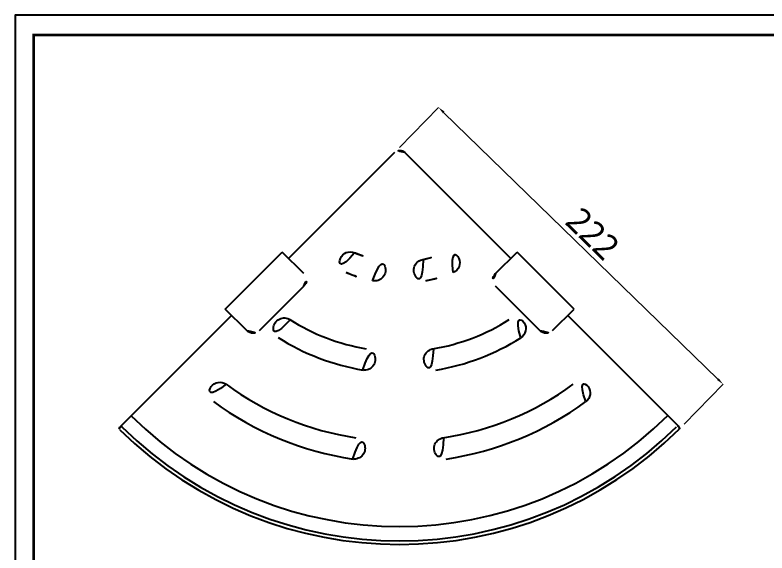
# Model space of a CAD drawing. Extents: x 16296660632 to 16296676072, y -37409619871 to -37409617340.
# Drawn here: x 16296675420.9 to 16296675840.8, y -37409617641 to -37409617340.5 of the extents above; entities that cross this region are included whole.
import ezdxf

# ---------------------------------------------------------------- set-up
doc = ezdxf.new("R2010")
doc.units = 0
doc.header["$LTSCALE"] = 10
doc.header["$MEASUREMENT"] = 0
doc.header["$PDMODE"] = 3
doc.header["$PDSIZE"] = -10
doc.layers.get('0').update_dxf_attribs({"linetype": 'CONTINUOUS'})
doc.layers.get('DEFPOINTS').update_dxf_attribs({"linetype": 'CONTINUOUS'})
doc.layers.add('BODY', color=7, linetype='CONTINUOUS')
doc.styles.add('Daelim Dimension', font='NanumGothic.ttf')
doc.dimstyles.new('DEFAULT', dxfattribs={"dimscale": 2, "dimtxt": 2, "dimasz": 2, "dimexe": 0, "dimexo": 2, "dimgap": 1, "dimtad": 1, "dimdec": 1, "dimzin": 9, "dimdsep": 46, "dimtxsty": 'Daelim Dimension', "dimcen": 0.5, "dimclrd": 252, "dimclre": 252, "dimclrt": 3, "dimadec": 1, "dimazin": 0, "dimtfac": 1, "dimtdec": 1, "dimtix": 1, "dimtmove": 0, "dimatfit": 3, "dimfxl": 1, "dimtolj": 1, "dimtzin": 1, "dimlwd": 9, "dimlwe": 9, "dimarcsym": 0})

# ---------------------------------------------------------------- blocks, each defined once
blk = doc.blocks.new('*D1')
at = {"layer": 'BODY', "color": 5, "lineweight": 9, "transparency": 16777216}
for p, q in [((16296675635.61931, -37409617414.42086), (16296675657.36561, -37409617392.07875)), ((16296675660.23199, -37409617394.8687), (16296675813.37563, -37409617543.92841)), ((16296675794.49544, -37409617569.06075), (16296675816.24202, -37409617546.71835))]:
    blk.add_line(p, q, dxfattribs=at)
at = {"layer": 'BODY', "color": 5, "transparency": 16777216}
for points in [[(16296675660.69699, -37409617394.39097), (16296675659.767, -37409617395.34644), (16296675657.36561, -37409617392.07875)], [(16296675813.84062, -37409617543.45068), (16296675812.91064, -37409617544.40614), (16296675816.24202, -37409617546.71835)]]:
    blk.add_solid(points, dxfattribs=at)
at = {"layer": 'DEFPOINTS', "color": 0, "transparency": 16777216}
for p in [(16296675632.82936, -37409617417.28725), (16296675816.24202, -37409617546.71835), (16296675791.70549, -37409617571.92714)]:
    blk.add_point(p, dxfattribs=at)
at = {"layer": 'BODY', "color": 7, "transparency": 16777216, "insert": (16296675743.46537, -37409617462.55449), "char_height": 14, "attachment_point": 5, "rotation": 315.7742400039506, "style": 'Daelim Dimension'}
blk.add_mtext('\\A1;222', dxfattribs=at)

msp = doc.modelspace()

# ---------------------------------------------------------------- linework, layer by layer
for p, q in [((16296675632.82936, -37409617417.28725), (16296675573.63066, -37409617476.48595)), ((16296675638.48621, -37409617417.28725), (16296675697.68491, -37409617476.48595)), ((16296675538.27532, -37409617504.77023), (16296675570.09512, -37409617472.95042)), ((16296675582.11594, -37409617484.97124), (16296675570.09512, -37409617472.95042)), ((16296675689.19963, -37409617484.97124), (16296675701.22045, -37409617472.95042)), ((16296675733.04025, -37409617504.77023), (16296675701.22045, -37409617472.95042)), ((16296675557.3672, -37409617516.79104), (16296675582.11594, -37409617492.0423)), ((16296675713.94837, -37409617516.79104), (16296675689.19963, -37409617492.0423)), ((16296675550.29613, -37409617516.79104), (16296675538.27532, -37409617504.77023)), ((16296675721.01944, -37409617516.79104), (16296675733.04025, -37409617504.77023)), ((16296675541.81085, -37409617508.30576), (16296675479.38977, -37409617570.72684)), ((16296675729.50472, -37409617508.30576), (16296675791.7087, -37409617570.50974))]:
    msp.add_line(p, q)
at = {"ltscale": 0.5}
msp.add_lwpolyline([(16296675420.89228, -37409617817.49117), (16296676071.89228, -37409617817.49117), (16296676071.89228, -37409617340.49117), (16296675420.89228, -37409617340.49117)], close=True, dxfattribs=at)
at = {"color": 5, "linetype": 'ByBlock', "lineweight": 200, "const_width": 1.5}
msp.add_lwpolyline([(16296675431.36048, -37409617797.06645), (16296676061.36048, -37409617797.06645), (16296676061.36048, -37409617351.56645), (16296675431.36048, -37409617351.56645)], close=True, dxfattribs=at)
for centre, radius, start, end in [((16296675635.65779, -37409617420.11568), 4, 44.99999999999971, 135.0000000000003), ((16296675578.5804, -37409617488.50677), 5, 315.0000000000003, 44.99999999999971), ((16296675692.73517, -37409617488.50677), 5, 135.0000000000003, 224.9999999999997), ((16296675553.83167, -37409617513.25551), 5, 224.9999999999997, 315.0000000000003), ((16296675717.4839, -37409617513.25551), 5, 224.9999999999997, 315.0000000000003), ((16296675635.43955, -37409617414.24059), 212.0002164897347, 225.0835339889393, 315.0000000000003), ((16296675480.09688, -37409617571.43394), 1, 45.33923831243122, 135.0000000000003), ((16296675635.43955, -37409617414.24059), 220.0002164897347, 225.3392383124312, 314.7408189757347), ((16296675791.00159, -37409617571.21684), 1, 44.99999999999971, 134.7408189757347), ((16296675791.00159, -37409617571.21684), 1, 314.7408189757347, 44.99999999999971), ((16296675480.09688, -37409617571.43394), 1, 135.0000000000003, 225.3392383124312), ((16296675635.43955, -37409617414.24059), 222.0002164897347, 225.3392383124312, 314.7408189757347)]:
    msp.add_arc(centre, radius, start, end)
at = {"layer": 'BODY'}
for centre, radius, start, end in [((16296675608.08606, -37409617478.8001), 6.000000000000195, 66.80374847088392, 246.8037484708839), ((16296675635.65779, -37409617414.45882), 64, 246.8037484708839, 258.5421855439998), ((16296675635.65779, -37409617414.45882), 64, 281.426395078217, 293.1962515291161), ((16296675663.22951, -37409617478.8001), 6, 293.1962515291161, 113.1962515291161), ((16296675621.75256, -37409617483.06381), 6.000000000000256, 258.5421855439998, 83.45931750137524), ((16296675649.52537, -37409617483.07143), 5.999999999999667, 96.50923262378522, 281.426395078217), ((16296675635.65779, -37409617414.45882), 76, 246.8037484708839, 258.9313082391459), ((16296675635.65779, -37409617414.45882), 76, 281.0372724156315, 293.1962515291161), ((16296675571.20537, -37409617515.68079), 6.003222364233646, 55.68344957740804, 239.4370241527947), ((16296675635.65779, -37409617414.45882), 114, 237.4170303753713, 260.5933008028275), ((16296675635.65779, -37409617414.45882), 114, 279.3752227586178, 302.4867737692187), ((16296675700.1102, -37409617515.68079), 6, 302.4867737692187, 122.4867737692187), ((16296675635.65779, -37409617414.45882), 126, 237.4217577878184, 260.7298788915524), ((16296675635.65779, -37409617414.45882), 126, 279.2386451181193, 302.4867737692187), ((16296675616.04487, -37409617532.8452), 6.000000000000238, 260.5933008028275, 83.45931750137524), ((16296675655.20575, -37409617532.85594), 5.999999999999646, 96.50923262378522, 279.3752227586178), ((16296675535.24862, -37409617551.63754), 5.999999999999963, 53.79726979689281, 233.7972697968928), ((16296675635.65779, -37409617414.45882), 164, 233.7972697968928, 261.4366609499357), ((16296675635.65779, -37409617414.45882), 164, 278.5318895833059, 306.2027302031073), ((16296675736.06695, -37409617551.63754), 6, 306.2027302031073, 126.2027302031072), ((16296675635.65779, -37409617414.45882), 176, 233.7972697968928, 261.5056986059516), ((16296675635.65779, -37409617414.45882), 176, 278.4628952498535, 306.2027302031073), ((16296675610.34439, -37409617582.56365), 5.999999999999508, 261.4366609499357, 83.45931750137524), ((16296675660.87895, -37409617582.57751), 5.999999999999601, 96.50923262378522, 278.5318895833059)]:
    msp.add_arc(centre, radius, start, end, dxfattribs=at)

# ---------------------------------------------------------------- dimensions: what is measured, and where the dimension line sits
at = {"layer": 'BODY', "color": 5}
dim = msp.add_linear_dim(base=(16296675816.24202, -37409617546.71835), p1=(16296675632.82936, -37409617417.28725), p2=(16296675791.70549, -37409617571.92715), angle=315.7742400039506, text='222', dimstyle='DEFAULT', override={"dimtxt": 7, "dimclrd": 5, "dimclre": 5, "dimclrt": 7}, dxfattribs=at)
dim.commit()
dim.dimension.update_dxf_attribs({"geometry": '*D1', "text_midpoint": (16296675743.46537, -37409617462.55449)})

doc.saveas('drawing.dxf')
